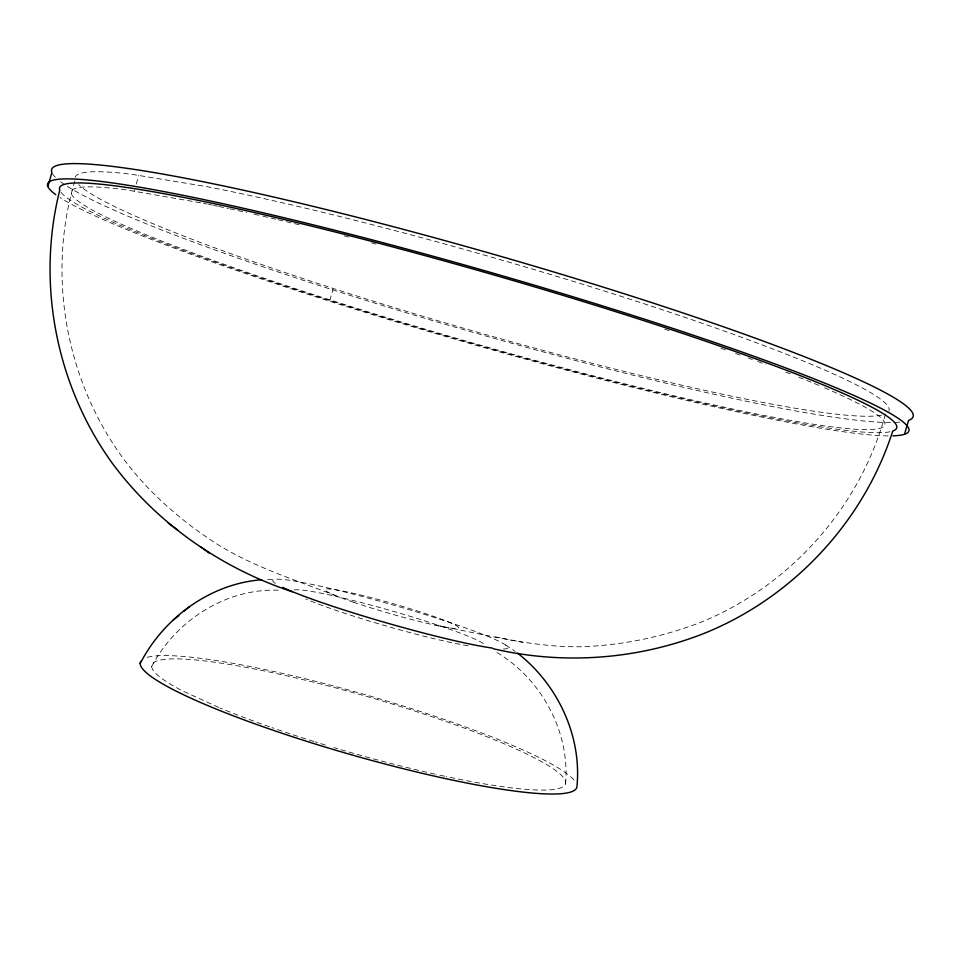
<?xml version="1.0" encoding="UTF-8"?>
<svg xmlns="http://www.w3.org/2000/svg" width="958" height="958" viewBox="0 0 958 958"><rect width="100%" height="100%" fill="white"/><g stroke="black" fill="none" stroke-linecap="round" stroke-linejoin="round"><path stroke-width="0.72" stroke-dasharray="4.79 3.59" d="M565.603 783.644C570.118 730.846 540.599 677.593 494.963 651.332M134.228 191.241L134.455 190.127M74.856 180.93C46.906 273.976 65.312 378.661 122.301 457.217C147.676 491.753 180.14 520.11 215.945 543.402C253.75 567.244 296.621 580.356 337.935 596.535M136.252 184.068L138.682 175.458M329.815 300.549L333.049 289.184M885.432 413.964C860.38 507.237 789.967 586.057 700.585 622.389C661.75 637.274 620.556 645.704 578.967 646.782C529.726 647.045 482.114 633.681 434.046 624.927M151.639 666.588C176.164 619.754 227.633 587.05 281.233 590.367M267.522 579.578L274.85 579.362M200.462 202.785L126.492 189.9A423.232 34.883 16 0 0 219.526 262.672A423.232 34.883 16 0 0 747.036 412.024A423.232 34.883 16 0 0 822.407 386.924M495.274 636.854L523.14 642.387M218.711 707.423L182.679 690.969A215.227 29.171 16 0 1 256.672 669.414A215.227 29.171 16 0 1 542.743 762.317A215.227 29.171 16 0 1 446.129 776.531M505.596 645.009L515.212 651.416M468.175 645.776A100.279 8.023 16 0 1 305.806 598.978M294.166 589.972A100.279 8.023 16 0 1 388.709 610.018A100.279 8.023 16 0 1 483.838 643.932M275.269 583.35A122.253 9.496 16 0 1 394.433 605.396A122.253 9.496 16 0 1 503.405 649.009M890.054 431.759A435.435 35.937 16 0 1 451.805 337.623A435.435 35.937 16 0 1 60.079 190.858M203.407 203.3A423.232 34.883 16 0 1 207.203 204.066M208.473 204.329A423.232 34.883 16 0 1 212.353 205.132M213.658 205.407A423.232 34.883 16 0 1 217.598 206.233M218.927 206.509A423.232 34.883 16 0 1 228.399 208.533M229.776 208.832A423.232 34.883 16 0 1 246.745 212.556M254.038 214.197A423.232 34.883 16 0 1 261.45 215.873M262.947 216.221A423.232 34.883 16 0 1 276.611 219.382M278.143 219.741A423.232 34.883 16 0 1 301.614 225.334M344.15 235.872A423.232 34.883 16 0 1 349.85 237.321M371.56 242.913A423.232 34.883 16 0 1 375.943 244.062M664.589 329.097A423.232 34.883 16 0 1 669.977 330.881M720.967 348.281A423.232 34.883 16 0 1 726.894 350.365M735.6 353.466A423.232 34.883 16 0 1 739.875 354.999M748.258 358.029A423.232 34.883 16 0 1 752.365 359.525M757.742 361.501A423.232 34.883 16 0 1 765.598 364.423M785.776 372.099A423.232 34.883 16 0 1 790.769 374.039M798.828 377.224A423.232 34.883 16 0 1 821.042 386.349M147.328 657.308A227.034 30.788 16 0 1 371.8 696.574A227.034 30.788 16 0 1 574.98 781.297M444.548 776.196A215.227 29.171 16 0 1 436.357 774.411M434.968 774.1A215.227 29.171 16 0 1 333.827 747.587M325.313 745.013A215.227 29.171 16 0 1 315.23 741.899M313.793 741.456A215.227 29.171 16 0 1 272.024 727.649M269.402 726.739A215.227 29.171 16 0 1 220.053 708.034M899.778 422.119A448.104 40.344 16 0 1 892.126 422.502M890.413 422.526A448.104 40.344 16 0 1 453.936 326.846A448.104 40.344 16 0 1 59.659 181.038M55.36 177.302A448.104 40.344 16 0 1 52.199 173.194M888.21 435.902A448.021 37.027 16 0 1 463.133 341.563A448.021 37.027 16 0 1 60.055 197.576M881.6 415.125A423.304 38.009 16 0 1 470.186 330.115A423.304 38.009 16 0 1 78.736 184.631M75.179 177.41A423.304 38.009 16 0 1 130.923 174.176L208.054 186.858A423.304 38.009 16 0 1 653.392 306.811A423.304 38.009 16 0 1 888.892 411.054M353.358 602.163A69.539 5.209 16 0 0 458.451 628.173A69.539 5.209 16 0 0 363.789 595.78A69.539 5.209 16 0 0 353.358 602.163"/><path stroke-width="1.44" d="M47.9 186.582L51.864 172.464A448.104 40.344 16 0 1 505.141 257.63A448.104 40.344 16 0 1 908.579 420.382L904.508 434.285M140.179 663.559C163.519 618.114 210.113 583.697 261.666 579.758M173.135 620.113L178.787 615.563M183.72 611.36L188.894 607.204M493.346 648.746C563.508 665.163 638.112 659.607 705.076 633.01C793.224 597.145 863.637 521.691 892.772 431.028A435.435 35.937 16 0 0 499.369 276.539A435.435 35.937 16 0 0 59.767 190.151C36.188 283.532 56.235 386.014 112.781 463.911C157.783 524.421 222.496 568.92 293.974 592.307A122.253 9.496 16 0 0 492.472 648.087M168.285 523.128L177.697 530.014M200.893 546.97L209.634 553.353M517.536 653.128C557.652 684.335 582.093 736.007 576.896 787.045A227.034 30.788 16 0 1 347.826 753.754A227.034 30.788 16 0 1 140.718 661.319M55.827 194.69A448.021 37.027 16 0 1 494.891 273.641A448.021 37.027 16 0 1 892.952 435.842M292.346 591.649A122.253 9.496 16 0 1 282.658 587.386"/></g></svg>
